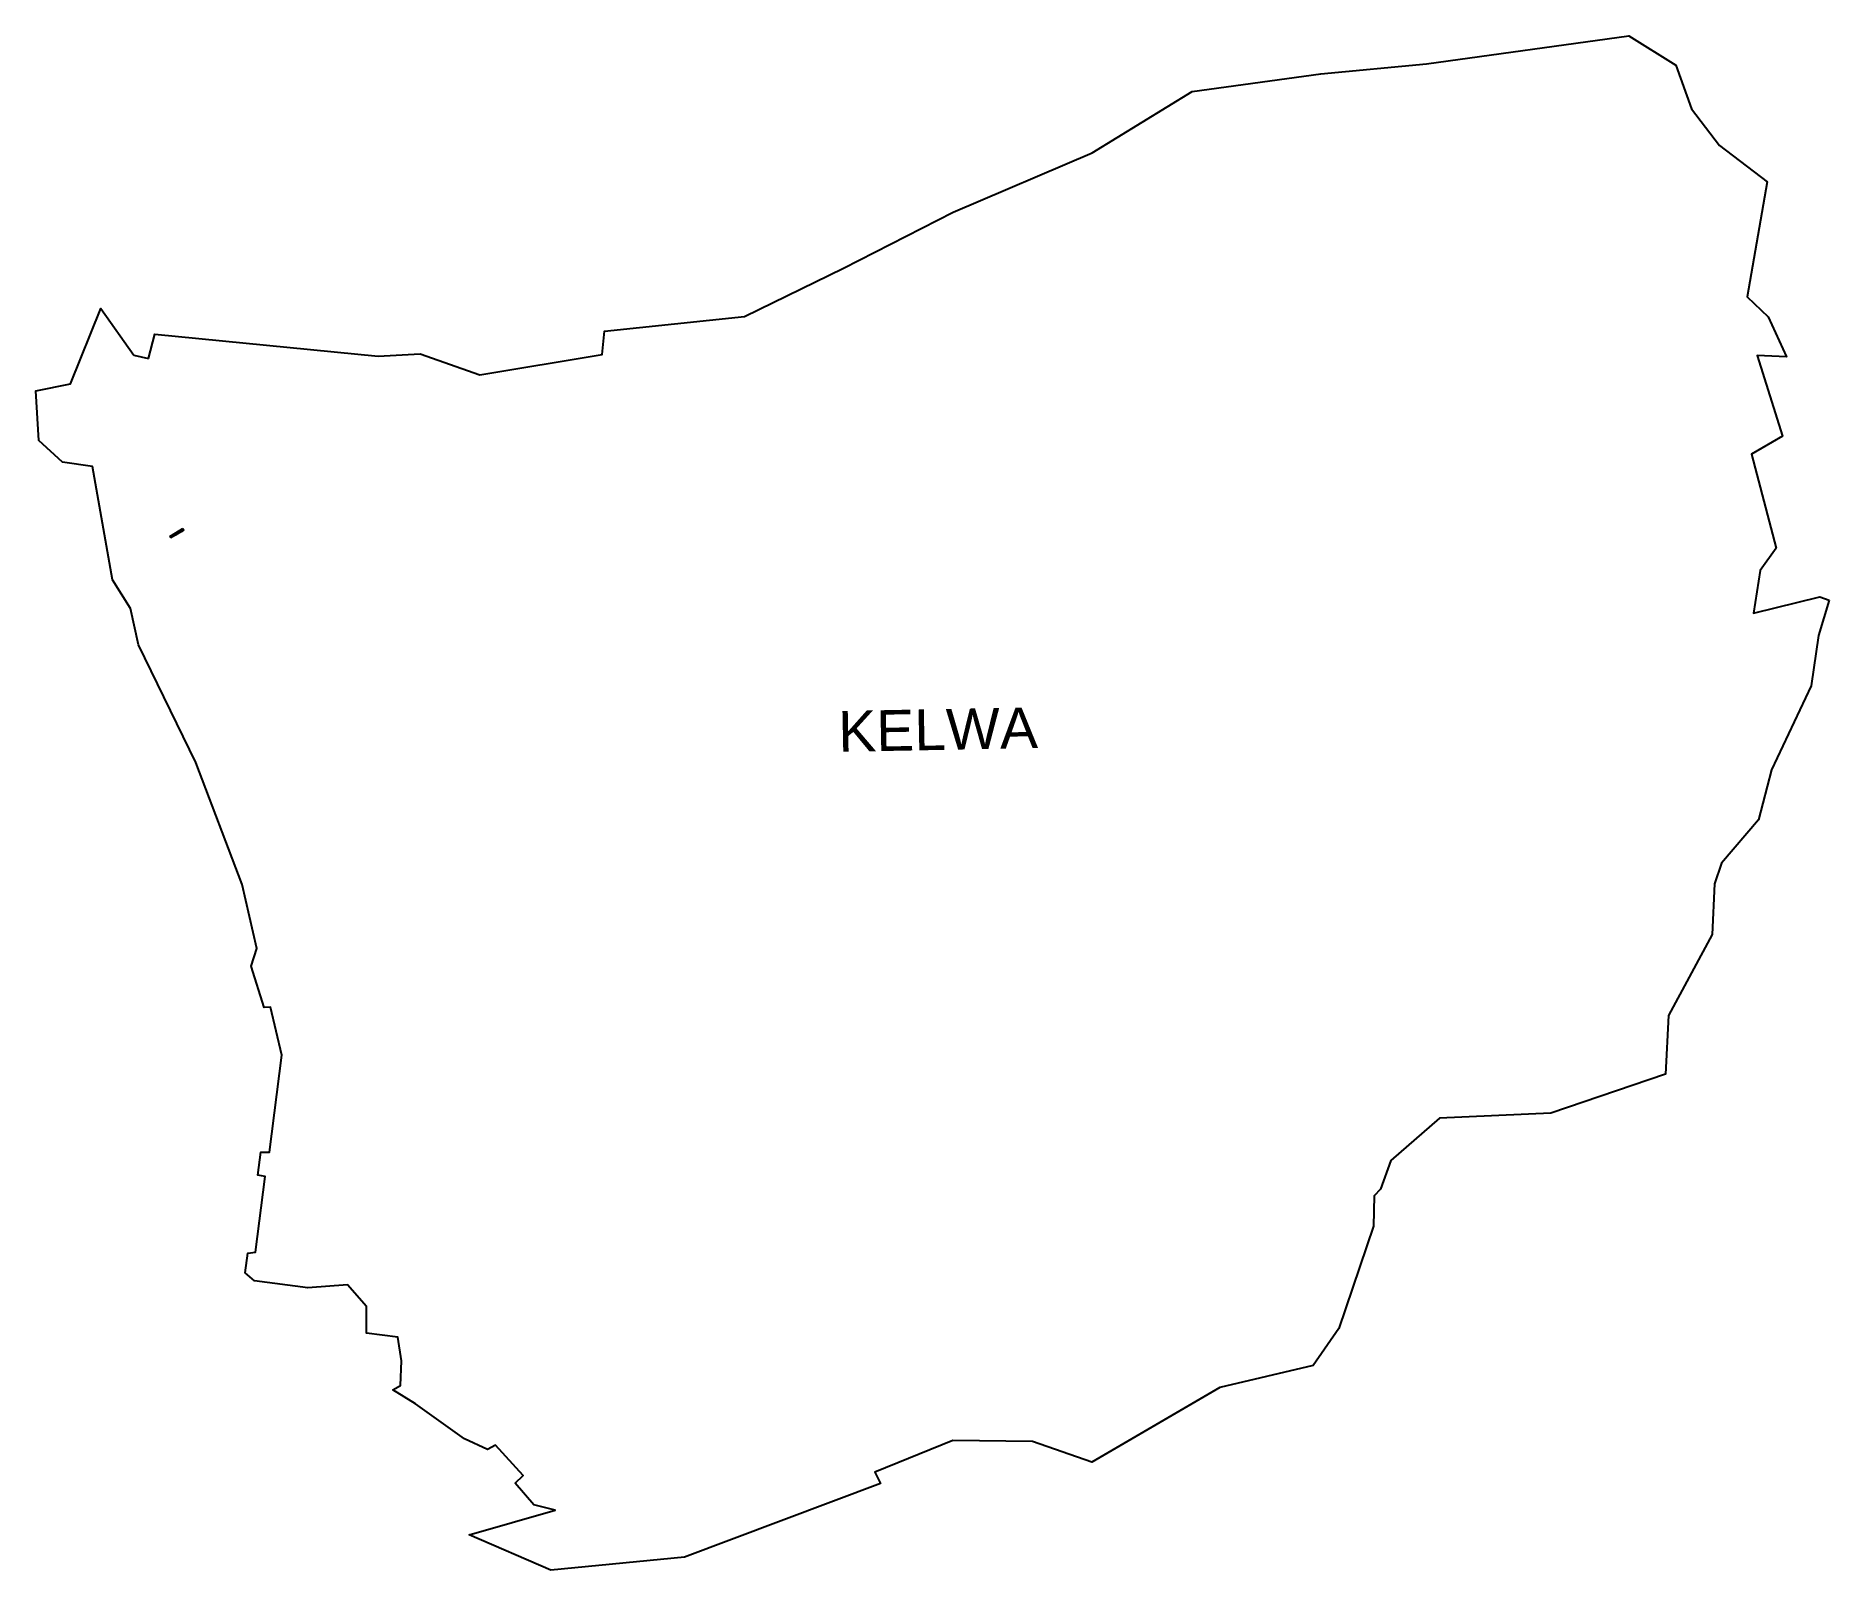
# Model space of a CAD drawing. Header units: metres. Extents: x 261354 to 266452, y 2168453 to 2172813.
import ezdxf

# ---------------------------------------------------------------- set-up
doc = ezdxf.new("R2010")
doc.units = ezdxf.units.M
for name, color, linetype in [('JETTY', 51, 'Continuous'), ('JETTY HATCH', 210, 'Continuous'), ('village', 3, 'Continuous'), ('VILLAGE NAME', 250, 'Continuous')]:
    doc.layers.add(name, color=color, linetype=linetype)
doc.styles.get("Standard").update_dxf_attribs({"font": 'simplex.shx'})

msp = doc.modelspace()

# ---------------------------------------------------------------- linework, layer by layer
at = {"layer": 'JETTY'}
for p, q in [((261734.8, 2171390.7), (261771.8, 2171413.5)), ((261737.4, 2171386.3), (261734.8, 2171390.7)), ((261768.9, 2171405), (261737.4, 2171386.3)), ((261774.8, 2171409.9), (261768.9, 2171405)), ((261771.8, 2171413.5), (261774.8, 2171409.9))]:
    msp.add_line(p, q, dxfattribs=at)
at = {"layer": 'JETTY HATCH', "linetype": 'Continuous'}
for p, q in [((261734.8, 2171390.7), (261734.8, 2171390.8)), ((261736.4, 2171387.9), (261746.4, 2171397.9)), ((261740.4, 2171388.1), (261736.7, 2171391.9)), ((261737.6, 2171386.5), (261736.8, 2171387.3)), ((261743.2, 2171389.8), (261739.4, 2171393.6)), ((261742.2, 2171389.2), (261758, 2171405)), ((261746.1, 2171391.5), (261742.2, 2171395.3)), ((261748.9, 2171393.1), (261745, 2171397)), ((261751.7, 2171394.8), (261747.8, 2171398.7)), ((261754.5, 2171396.5), (261750.6, 2171400.4)), ((261753.3, 2171395.7), (261769.7, 2171412.2)), ((261757.3, 2171398.2), (261753.4, 2171402.1)), ((261760.2, 2171399.8), (261756.1, 2171403.8)), ((261763, 2171401.5), (261758.9, 2171405.6)), ((261765.8, 2171403.2), (261761.7, 2171407.3)), ((261764.3, 2171402.3), (261773.5, 2171411.5)), ((261768.6, 2171404.8), (261764.5, 2171409)), ((261771.1, 2171406.8), (261767.3, 2171410.7)), ((261773.6, 2171408.9), (261770, 2171412.4))]:
    msp.add_line(p, q, dxfattribs=at)
at = {"layer": 'village', "flags": 128}
msp.add_lwpolyline([(261632.5, 2171905.5), (261674.2, 2171896.4)], dxfattribs=at)
at = {"layer": 'village', "color": 3, "true_color": 0x00ff00}
for points in [[(261674.2, 2171896.4, 0), (261692.5, 2171965.2, 0), (262327.3, 2171902.8, 0), (262446.7, 2171910.1, 0), (262616.1, 2171849.8, 0), (262964, 2171908.2, 0), (262970.6, 2171974.3, 0), (263367.9, 2172016.2, 0), (263650, 2172153.2, 0), (263961.3, 2172312.5, 0), (264356.3, 2172481.4, 0), (264640.9, 2172655.6, 0), (265006.2, 2172705.1, 0), (265307.4, 2172734.2, 0), (265882.5, 2172813.4, 0), (266015.5, 2172730.5, 0), (266060.7, 2172605.7, 0), (266140, 2172502, 0), (266275.4, 2172398.7, 0), (266218.6, 2172071.4, 0), (266277.9, 2172014.7, 0), (266330.8, 2171901.5, 0), (266246.7, 2171905.3, 0), (266318.8, 2171676.1, 0), (266230.6, 2171624.8, 0), (266300.8, 2171357, 0), (266255.7, 2171293.9, 0), (266236.1, 2171172.4, 0), (266425.5, 2171219.4, 0), (266451.5, 2171209.8, 0)], [(266451.5, 2171209.8, 0), (266421.4, 2171109.1, 0), (266400.5, 2170966.2, 0), (266287.3, 2170727, 0), (266250.3, 2170585.7, 0), (266145.5, 2170462.3, 0), (266125.3, 2170403.8, 0), (266118.7, 2170259.8, 0), (265995.3, 2170028.7, 0), (265986.3, 2169862.1, 0), (265660.2, 2169751.4, 0), (265344.2, 2169737.7, 0), (265205.6, 2169617, 0), (265176, 2169535.8, 0), (265158, 2169516.5, 0), (265156.3, 2169430.1, 0), (265057.6, 2169139.6, 0), (264984.7, 2169034.8, 0), (264719.2, 2168972, 0), (264355.2, 2168759.8, 0), (264187.4, 2168818.3, 0), (263960.8, 2168821.7, 0), (263739.2, 2168731.5, 0), (263754.5, 2168699, 0), (263198, 2168490, 0), (262817.5, 2168452.8, 0), (262586, 2168553.1, 0), (262829.9, 2168623.1, 0), (262769.4, 2168638.3, 0), (262716.8, 2168699.6, 0), (262738.8, 2168721.8, 0), (262660.2, 2168807.6, 0), (262637.8, 2168795.7, 0), (262572.4, 2168825.7, 0), (262432.7, 2168925.9, 0), (262368.8, 2168964.8, 0), (262390.9, 2168977.7, 0), (262393.1, 2169047.9, 0), (262382.6, 2169115.3, 0), (262294, 2169126.1, 0), (262294.2, 2169202, 0), (262239.6, 2169263.3, 0), (262127.4, 2169255.4, 0), (261975.5, 2169275.2, 0), (261949.3, 2169298.2, 0), (261956.4, 2169354.1, 0), (261978.4, 2169356.1, 0), (262006.2, 2169571.3, 0), (261984.6, 2169575.2, 0), (261993.7, 2169640.7, 0), (262018.5, 2169641.1, 0), (262052.8, 2169916.8, 0), (262020.8, 2170052.7, 0), (262003, 2170051.7, 0), (261965.9, 2170169.4, 0), (261981.6, 2170219.5, 0), (261940.2, 2170401.8, 0), (261808.2, 2170747.9, 0), (261645.7, 2171082.8, 0), (261622.6, 2171185.9, 0), (261571.5, 2171267.3, 0), (261514.6, 2171589.8, 0), (261429.2, 2171602, 0), (261361.9, 2171663.5, 0), (261353.9, 2171804.3, 0), (261452.2, 2171824.7, 0), (261538.2, 2172038.8, 0), (261632.5, 2171905.5, 0)]]:
    msp.add_polyline3d(points, dxfattribs=at)

# ---------------------------------------------------------------- texts
at = {"layer": 'VILLAGE NAME', "insert": (263633.5, 2170894.4), "char_height": 116.06, "attachment_point": 1, "rotation": 1.1028}
msp.add_mtext_dynamic_manual_height_columns('{\\fArial|b0|i0|c0|p34;KELWA}', width=775.802, gutter_width=580.3, heights=[0], dxfattribs=at)

doc.saveas('drawing.dxf')
